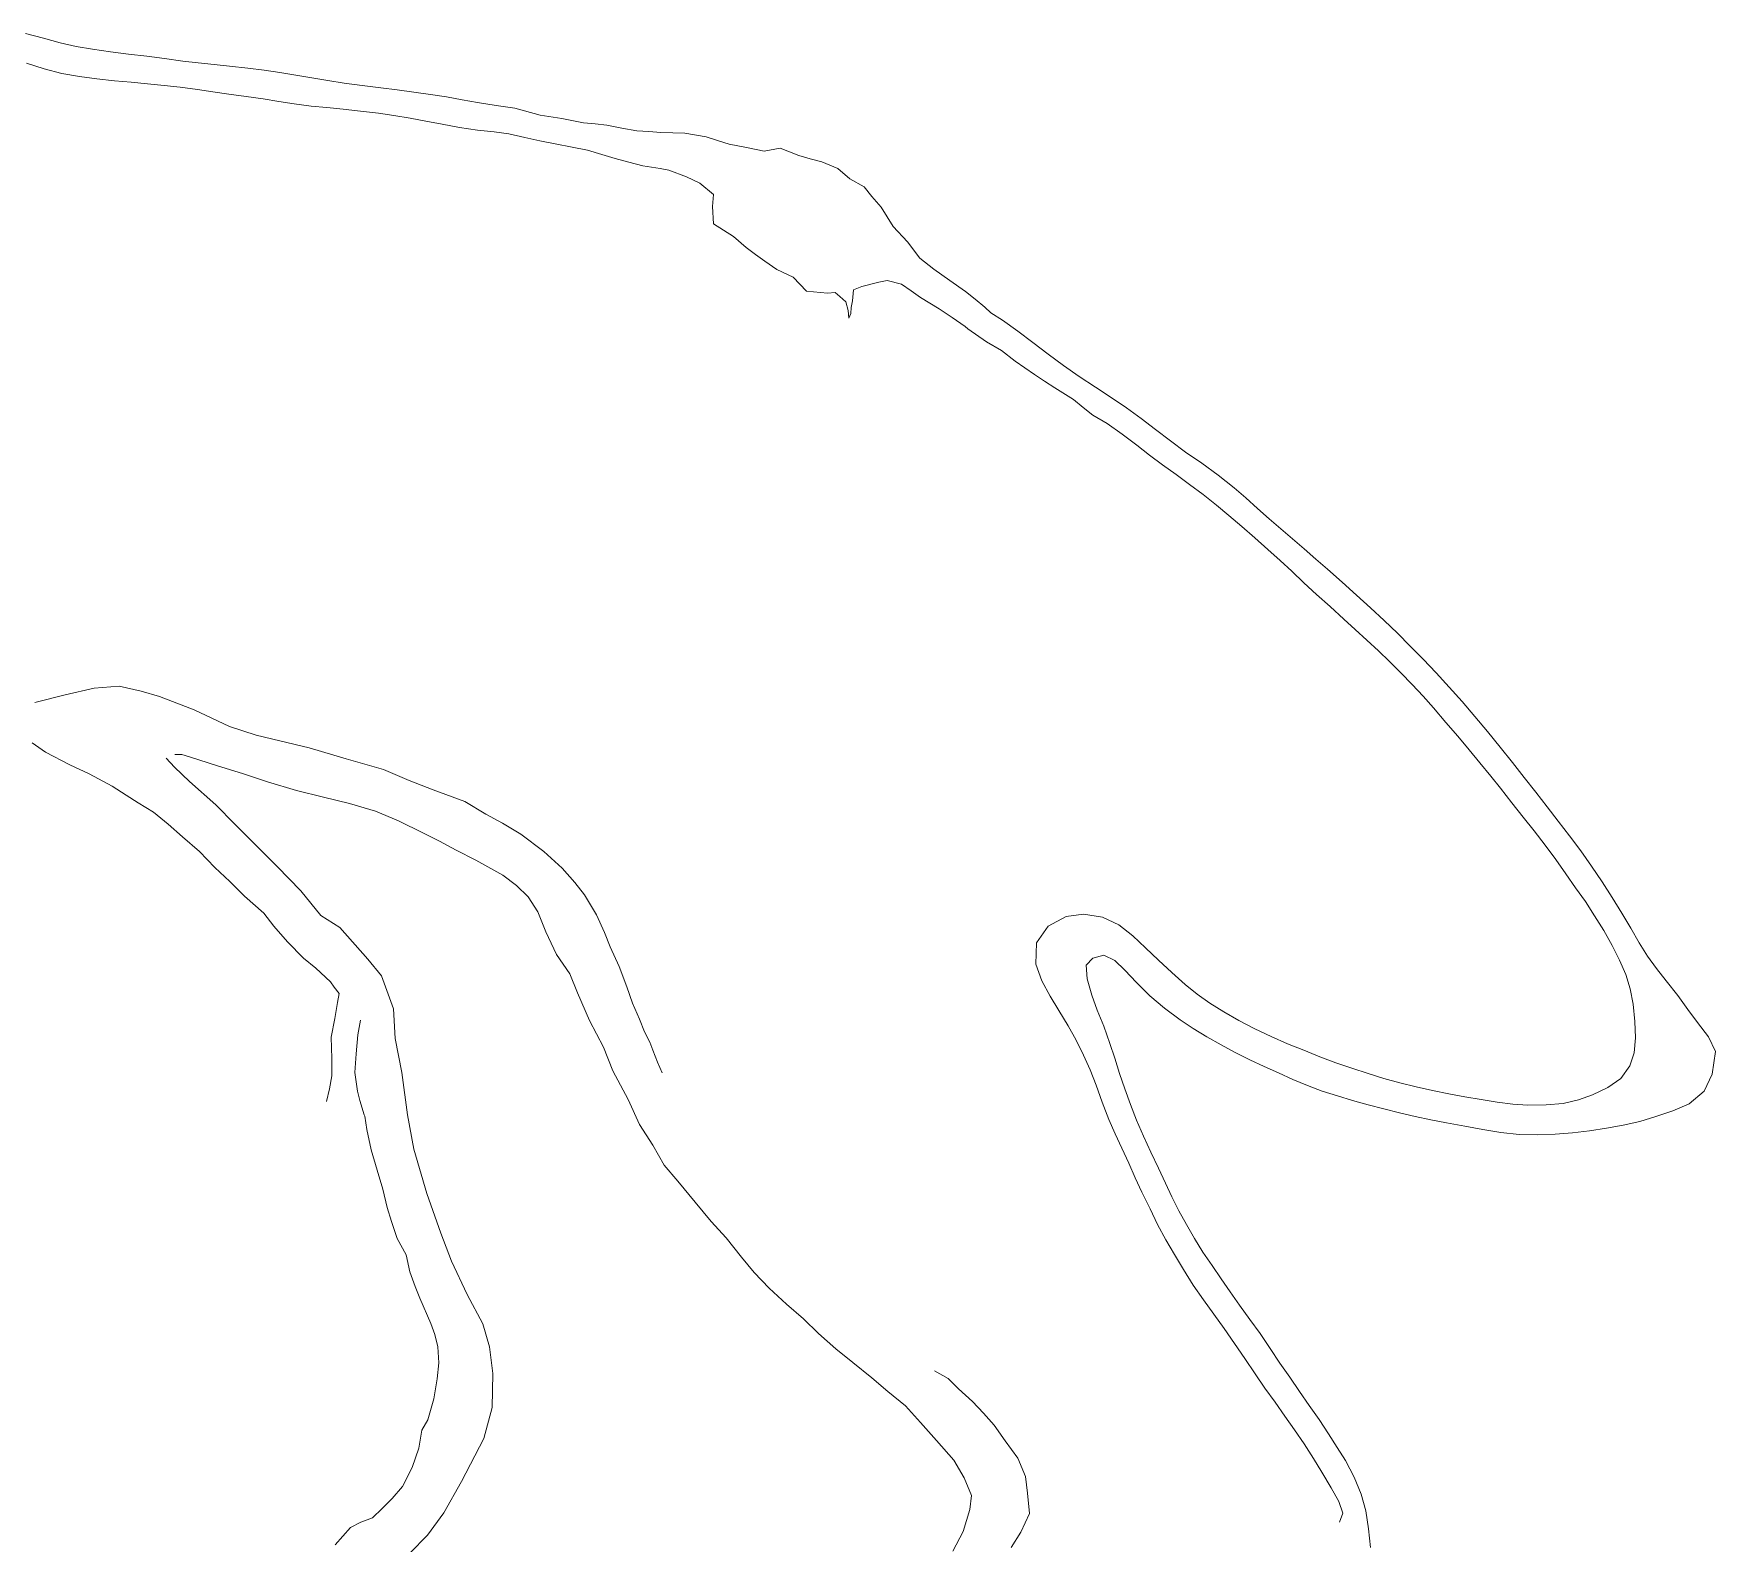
# Model space of a CAD drawing. Extents: x 683321 to 688873, y 7661944 to 7668387.
# Drawn here: x 687437.2 to 687878.8, y 7667861.8 to 7668258.1 of the extents above; entities that cross this region are included whole.
import ezdxf

# ---------------------------------------------------------------- set-up
doc = ezdxf.new("R2010")
doc.units = 0
doc.header["$MEASUREMENT"] = 0
doc.layers.add('01 CRESTA_Line', color=3, linetype='Continuous', lineweight=20)

msp = doc.modelspace()

# ---------------------------------------------------------------- linework, layer by layer
at = {"layer": '01 CRESTA_Line'}
for points in [[(687788.24, 7667860.73, 4384.51), (687787.72, 7667865.62, 4384.37), (687786.95, 7667870.38, 4384.01), (687785.72, 7667874.76, 4383.53), (687783.93, 7667879.16, 4382.95), (687781.66, 7667883.55, 4382.3), (687779.45, 7667887, 4381.71), (687777.19, 7667890.54, 4381.17), (687774.72, 7667894.29, 4380.63), (687772.14, 7667897.96, 4380.11), (687769.61, 7667901.66, 4379.56), (687767.03, 7667905.39, 4379.04), (687764.45, 7667909.11, 4378.42), (687761.89, 7667912.94, 4377.87), (687759.23, 7667916.86, 4377.39), (687756.5, 7667920.58, 4376.83), (687753.84, 7667924.29, 4376.33), (687751.34, 7667927.84, 4375.95), (687749.02, 7667931.28, 4375.62), (687746.6, 7667934.72, 4375.25), (687744.21, 7667938.27, 4375.01), (687741.97, 7667941.83, 4374.67), (687739.86, 7667945.48, 4374.39), (687737.92, 7667949.08, 4374.07), (687736.09, 7667952.75, 4373.8), (687734.39, 7667956.36, 4373.56), (687732.56, 7667960.31, 4373.27), (687730.57, 7667964.53, 4372.98), (687728.6, 7667968.72, 4372.69), (687726.79, 7667972.86, 4372.45), (687725.18, 7667976.99, 4372.24), (687723.67, 7667981.07, 4372.04), (687722.33, 7667985.13, 4371.84), (687721.07, 7667989.15, 4371.64), (687719.77, 7667993.01, 4371.37), (687718.2, 7667997.54, 4370.88), (687716.42, 7668001.77, 4370.51), (687715.02, 7668005.66, 4370.16), (687713.79, 7668009.97, 4369.56), (687713.57, 7668013.55, 4369), (687715.35, 7668015.39, 4368.48), (687718.19, 7668016.16, 4367.87), (687721.08, 7668014.81, 4367.22), (687723.71, 7668012.26, 4366.47), (687726.75, 7668009, 4365.56), (687730.3, 7668005.49, 4365.1), (687734.15, 7668002.28, 4364.64), (687738.21, 7667999.25, 4364.07), (687741.67, 7667996.97, 4363.22), (687745.27, 7667994.78, 4362.65), (687748.96, 7667992.68, 4362.49), (687752.69, 7667990.63, 4362.33), (687756.52, 7667988.74, 4361.74), (687760.3, 7667986.97, 4361.21), (687764.08, 7667985.28, 4360.75), (687767.83, 7667983.59, 4360.49), (687771.67, 7667982, 4360.22), (687775.55, 7667980.54, 4359.77), (687779.51, 7667979.24, 4359.07), (687783.5, 7667978.02, 4358.48), (687787.63, 7667976.9, 4357.99), (687791.73, 7667975.82, 4357.54), (687795.83, 7667974.81, 4357.21), (687799.97, 7667973.84, 4357.15), (687804.07, 7667972.96, 4356.92), (687808.13, 7667972.15, 4356.6), (687812.97, 7667971.28, 4355.97), (687817.73, 7667970.43, 4355.35), (687822.47, 7667969.66, 4354.84), (687827.23, 7667969.16, 4354.38), (687832.04, 7667969.03, 4353.61), (687836.69, 7667969.22, 4353.09), (687841.21, 7667969.58, 4352.66), (687845.7, 7667970.08, 4352.31), (687850.14, 7667970.75, 4351.78), (687854.56, 7667971.59, 4351.03), (687858.89, 7667972.57, 4350.23), (687863.11, 7667973.82, 4349.75), (687867.56, 7667975.36, 4349.15), (687871.86, 7667977.2, 4348.5), (687875.84, 7667980.49, 4348.14), (687877.94, 7667984.95, 4347.79), (687878.76, 7667990.88, 4347.38), (687876.97, 7667994.75, 4347.08), (687874.05, 7667998.52, 4346.75), (687871.56, 7668001.96, 4346.45), (687868.88, 7668005.58, 4346.14), (687865.88, 7668009.48, 4345.79), (687863.31, 7668012.71, 4345.5), (687860.92, 7668015.96, 4345.34), (687858.77, 7668019.46, 4345.1), (687856.58, 7668023.28, 4344.79), (687854.19, 7668027.25, 4344.56), (687851.67, 7668031.33, 4344.36), (687849.06, 7668035.41, 4344.1), (687846.28, 7668039.53, 4343.87), (687843.41, 7668043.56, 4343.69), (687840.47, 7668047.54, 4343.5), (687837.51, 7668051.38, 4343.29), (687834.57, 7668055.15, 4343.08), (687831.63, 7668058.94, 4342.78), (687828.6, 7668062.81, 4342.4), (687825.51, 7668066.74, 4341.94), (687822.3, 7668070.83, 4341.51), (687818.93, 7668074.9, 4341.1), (687815.6, 7668078.83, 4340.69), (687812.26, 7668082.74, 4340.23), (687808.88, 7668086.56, 4339.84), (687805.46, 7668090.28, 4339.48), (687802.05, 7668093.9, 4339.12), (687798.63, 7668097.34, 4338.72), (687795.27, 7668100.72, 4338.17), (687791.79, 7668104.08, 4337.61), (687788.2, 7668107.39, 4337.08), (687784.58, 7668110.72, 4336.53), (687780.8, 7668114.1, 4335.92), (687776.91, 7668117.47, 4335.28), (687773.9, 7668120.12, 4334.86), (687770.83, 7668122.83, 4334.5), (687767.77, 7668125.46, 4334.09), (687764.64, 7668128.07, 4333.65), (687761.59, 7668130.7, 4333.29), (687758.56, 7668133.48, 4332.92), (687755.52, 7668136.23, 4332.62), (687752.46, 7668138.88, 4332.29), (687748.22, 7668142.23, 4331.89), (687743.92, 7668145.32, 4331.41), (687739.67, 7668148.25, 4330.96), (687735.67, 7668151.16, 4330.71), (687731.76, 7668154.2, 4330.56), (687728.01, 7668157.07, 4330.37), (687724.12, 7668159.88, 4330.27), (687720.1, 7668162.57, 4330.19), (687715.98, 7668165.25, 4330.21), (687711.74, 7668168.06, 4330.19), (687707.61, 7668170.97, 4330.18), (687703.57, 7668173.98, 4330.21), (687699.59, 7668177.02, 4330.21), (687695.63, 7668180, 4330.12), (687691.63, 7668182.89, 4329.99), (687688.57, 7668184.84, 4329.54), (687686.99, 7668186.32, 4329.77), (687684.45, 7668188.34, 4329.78), (687681.91, 7668190.36, 4329.79), (687677.77, 7668193.3, 4329.85), (687673.57, 7668196.28, 4329.57), (687669.88, 7668199.16, 4329.02), (687666.63, 7668203.4, 4328.71), (687662.9, 7668207.46, 4328.59), (687659.77, 7668212.5, 4328.3), (687657.24, 7668215.34, 4328.22), (687655.24, 7668217.85, 4328.43), (687651.5, 7668220.01, 4328.25), (687648.37, 7668222.65, 4328.64), (687644.17, 7668224.47, 4328.51), (687641.13, 7668225.26, 4328.47), (687638.1, 7668226.06, 4328.44), (687633.19, 7668227.98, 4328.33), (687628.97, 7668227.24, 4328.53), (687624.38, 7668228.17, 4328.84), (687619.79, 7668229.1, 4329.15), (687616.79, 7668230.06, 4329.42), (687613.78, 7668231.02, 4329.69), (687608.14, 7668231.93, 4330.18), (687605.03, 7668232.04, 4330.49), (687601.92, 7668232.16, 4330.79), (687598.73, 7668232.36, 4331.23), (687595.55, 7668232.56, 4331.66), (687591.6, 7668233.31, 4332.38), (687587.66, 7668234.07, 4333.09), (687584.6, 7668234.39, 4333.55), (687581.54, 7668234.71, 4334.01), (687575.85, 7668235.81, 4334.42), (687570.21, 7668236.67, 4334.99), (687563.52, 7668238.53, 4336.6), (687558.62, 7668239.26, 4337.33), (687553.77, 7668240.03, 4337.94), (687549.76, 7668240.71, 4338.46), (687545.61, 7668241.46, 4339.06), (687541.37, 7668242.1, 4339.53), (687537.02, 7668242.73, 4340.05), (687532.65, 7668243.35, 4340.59), (687528.38, 7668243.85, 4341.12), (687523.42, 7668244.48, 4341.72), (687518.78, 7668245.07, 4342.31), (687514.48, 7668245.8, 4342.72), (687510.25, 7668246.49, 4343.13), (687506.09, 7668247.22, 4343.45), (687501.85, 7668247.88, 4343.88), (687497.75, 7668248.5, 4344.27), (687493.46, 7668249.05, 4344.68), (687488.65, 7668249.5, 4345.16), (687484.58, 7668249.95, 4345.56), (687480.4, 7668250.43, 4345.99), (687476.37, 7668250.89, 4346.52), (687471.6, 7668251.56, 4346.94), (687466.95, 7668252.21, 4347.4), (687462.08, 7668252.69, 4348.04), (687457.36, 7668253.31, 4348.58), (687452.68, 7668254, 4349.25), (687448.38, 7668254.71, 4349.69), (687444.18, 7668255.68, 4350.3), (687439.8, 7668256.86, 4350.85), (687435.09, 7668258.08, 4351.41)], [(687780.05, 7667867.38, 4383.26), (687780.99, 7667869.76, 4382.84), (687779.94, 7667872.75, 4382.46), (687777.86, 7667876.34, 4381.97), (687775.46, 7667880.48, 4381.35), (687773.25, 7667884.09, 4380.9), (687770.83, 7667887.89, 4380.27), (687768.28, 7667891.57, 4379.9), (687765.74, 7667895.2, 4379.66), (687763.15, 7667898.89, 4379.31), (687760.5, 7667902.55, 4378.8), (687757.91, 7667906.34, 4378.21), (687755.23, 7667910.31, 4377.53), (687752.51, 7667914.23, 4377), (687749.78, 7667918.18, 4376.63), (687747.07, 7667921.99, 4376.14), (687744.39, 7667925.72, 4375.5), (687741.64, 7667929.62, 4375.34), (687739.07, 7667933.7, 4375.09), (687736.73, 7667937.62, 4374.78), (687734.5, 7667941.49, 4374.46), (687732.32, 7667945.47, 4374.11), (687730.33, 7667949.57, 4373.54), (687728.21, 7667953.97, 4372.79), (687726.46, 7667957.75, 4373.12), (687724.72, 7667961.64, 4373.06), (687722.92, 7667965.5, 4372.68), (687721.19, 7667969.3, 4372.31), (687719.53, 7667973.05, 4372.07), (687717.77, 7667977.63, 4372), (687716.18, 7667982.07, 4371.69), (687714.64, 7667986.07, 4371.45), (687712.88, 7667989.99, 4371.3), (687710.92, 7667993.9, 4371.51), (687708.8, 7667997.65, 4371.29), (687706.41, 7668001.7, 4371.79), (687704.12, 7668005.44, 4371.61), (687701.9, 7668009.48, 4371.37), (687700.3, 7668013.85, 4371.49), (687700.48, 7668019.42, 4371.35), (687703.57, 7668023.8, 4370.43), (687708.27, 7668026.32, 4369.14), (687712.9, 7668026.94, 4368.08), (687717.87, 7668026.16, 4367.28), (687722.11, 7668024.17, 4366.88), (687725.85, 7668021.25, 4366.5), (687729.12, 7668018.12, 4366.31), (687732.52, 7668014.87, 4365.45), (687736.01, 7668011.61, 4364.78), (687739.54, 7668008.49, 4364.13), (687742.68, 7668005.98, 4363.71), (687746.03, 7668003.6, 4363.06), (687749.72, 7668001.3, 4362.27), (687753.66, 7667999.01, 4361.81), (687757.85, 7667996.89, 4361.27), (687762.16, 7667994.84, 4360.93), (687766.45, 7667992.96, 4360.77), (687770.69, 7667991.22, 4360.44), (687774.91, 7667989.5, 4360.01), (687779.12, 7667987.95, 4359.36), (687783.3, 7667986.53, 4358.8), (687787.57, 7667985.14, 4358.17), (687791.71, 7667983.83, 4357.86), (687795.91, 7667982.69, 4357.56), (687800.22, 7667981.65, 4357.22), (687804.5, 7667980.68, 4356.99), (687808.76, 7667979.82, 4356.73), (687813.02, 7667978.99, 4356.28), (687817.29, 7667978.29, 4355.71), (687821.49, 7667977.61, 4355.24), (687825.56, 7667977.08, 4354.84), (687829.53, 7667976.79, 4354.47), (687834.31, 7667976.87, 4353.83), (687838.76, 7667977.29, 4353.09), (687842.8, 7667978.21, 4352.61), (687846.53, 7667979.5, 4352.22), (687850.57, 7667981.43, 4351.29), (687853.95, 7667983.83, 4350.52), (687856.33, 7667987.13, 4349.8), (687857.48, 7667990.56, 4349.18), (687857.82, 7667994.46, 4348.51), (687857.62, 7667998.82, 4347.77), (687857.16, 7668003.34, 4346.99), (687856.43, 7668007.38, 4346.29), (687855.25, 7668011.16, 4345.61), (687853.61, 7668014.9, 4344.91), (687851.63, 7668018.73, 4344.58), (687849.45, 7668022.63, 4344.22), (687847.07, 7668026.54, 4344), (687844.62, 7668030.29, 4343.84), (687842.05, 7668033.91, 4343.67), (687839.48, 7668037.58, 4343.43), (687836.85, 7668041.34, 4343.22), (687834.06, 7668045.07, 4343.08), (687831.19, 7668048.79, 4342.9), (687828.29, 7668052.39, 4342.68), (687825.35, 7668056.15, 4342.38), (687822.33, 7668060.05, 4341.89), (687819.82, 7668063.21, 4341.6), (687816.9, 7668066.67, 4341.31), (687814.09, 7668070.13, 4341.05), (687811.14, 7668073.66, 4340.68), (687808.03, 7668077.31, 4340.29), (687804.78, 7668081.09, 4339.82), (687802.03, 7668084.19, 4339.43), (687799.17, 7668087.27, 4339.19), (687796.15, 7668090.33, 4338.98), (687793.21, 7668093.31, 4338.63), (687790.32, 7668096.11, 4338.21), (687787.28, 7668098.92, 4337.72), (687784.22, 7668101.67, 4337.35), (687781.23, 7668104.39, 4336.87), (687777.59, 7668107.68, 4336.27), (687774.01, 7668110.88, 4335.61), (687770.69, 7668113.97, 4335.13), (687767.58, 7668117.03, 4334.81), (687764.52, 7668119.82, 4334.5), (687761.27, 7668122.69, 4334.09), (687757.86, 7668125.73, 4333.73), (687754.42, 7668128.68, 4333.16), (687751.05, 7668131.58, 4332.6), (687747.76, 7668134.35, 4332.39), (687744.25, 7668137.07, 4332.28), (687740.69, 7668139.77, 4331.86), (687737.23, 7668142.35, 4331.58), (687733.58, 7668144.93, 4331.32), (687730.17, 7668147.48, 4331.05), (687726.88, 7668150.03, 4330.69), (687723.02, 7668152.92, 4330.61), (687719.04, 7668155.72, 4330.46), (687715.35, 7668157.97, 4331.15), (687712.79, 7668159.99, 4331.06), (687710.22, 7668162.01, 4330.98), (687705.33, 7668165.08, 4331.27), (687702.65, 7668166.83, 4331.31), (687699.97, 7668168.57, 4331.35), (687697.45, 7668170.33, 4331.35), (687694.94, 7668172.08, 4331.34), (687691.37, 7668174.92, 4331.26), (687687.38, 7668177.22, 4331.42), (687682.49, 7668180.62, 4331.66), (687681.79, 7668181.17, 4332), (687678.36, 7668183.53, 4331.95), (687674.94, 7668185.88, 4331.89), (687670.06, 7668188.78, 4331.68), (687667.58, 7668190.54, 4331.59), (687665.09, 7668192.31, 4331.51), (687661.34, 7668193.25, 4331.95), (687659.08, 7668192.86, 4332.01), (687654.66, 7668191.75, 4331.91), (687652.51, 7668190.85, 4332.99), (687652.19, 7668187.98, 4334.64), (687651.87, 7668186.18, 4335.63), (687651.78, 7668184.65, 4336.6), (687651.21, 7668183.42, 4337.58), (687651.06, 7668185.45, 4337.1), (687650.46, 7668187.72, 4336.42), (687648.91, 7668189.1, 4335.99), (687647.63, 7668190.1, 4335.94), (687645.66, 7668189.98, 4336.39), (687640.12, 7668190.51, 4337.35), (687636.66, 7668194.2, 4336.81), (687632.34, 7668196.19, 4336.91), (687629.19, 7668198.39, 4336.83), (687626.76, 7668200.15, 4336.68), (687624.33, 7668201.91, 4336.52), (687620.94, 7668204.85, 4335.74), (687618.32, 7668206.52, 4335.37), (687615.69, 7668208.2, 4335.01), (687615.44, 7668212.68, 4332.98), (687615.67, 7668215.84, 4331.78), (687612.13, 7668218.81, 4331.96), (687608.61, 7668220.48, 4332.53), (687604.02, 7668222.28, 4332.72), (687601.69, 7668222.67, 4332.83), (687597.19, 7668223.35, 4333.74), (687593.5, 7668224.31, 4334.38), (687589.89, 7668225.27, 4334.78), (687586.39, 7668226.37, 4334.95), (687582.59, 7668227.49, 4334.78), (687578.58, 7668228.3, 4335.28), (687574.18, 7668229.16, 4335.88), (687570.07, 7668229.97, 4336.43), (687566.13, 7668230.85, 4336.94), (687562.01, 7668231.77, 4337.42), (687558.08, 7668232.32, 4337.98), (687553.72, 7668232.77, 4338.65), (687549.04, 7668233.41, 4339.31), (687544.51, 7668234.29, 4339.86), (687540.15, 7668235.13, 4340.27), (687536.05, 7668235.86, 4340.78), (687531.8, 7668236.57, 4341.28), (687527.72, 7668237.18, 4341.66), (687523.03, 7668237.77, 4342.26), (687518.51, 7668238.25, 4342.68), (687514.21, 7668238.67, 4343.11), (687510.1, 7668239.07, 4343.67), (687505.62, 7668239.66, 4344.2), (687501.58, 7668240.28, 4344.61), (687497.43, 7668240.99, 4345.01), (687492.97, 7668241.61, 4345.43), (687488.49, 7668242.23, 4345.86), (687484.23, 7668242.83, 4346.39), (687480.24, 7668243.44, 4346.77), (687475.65, 7668244.03, 4347.26), (687471.49, 7668244.46, 4347.71), (687467.13, 7668244.89, 4348.13), (687462.85, 7668245.37, 4348.54), (687458.44, 7668245.69, 4349.04), (687453.84, 7668246.2, 4349.77), (687449.24, 7668246.84, 4350.27), (687444.65, 7668247.61, 4350.8), (687439.99, 7668248.85, 4351.27), (687435.33, 7668250.34, 4351.61)], [(687602.24, 7667985.29, 4407), (687600.97, 7667988.07, 4407.67), (687599.82, 7667991.23, 4408.43), (687599.03, 7667993.38, 4408.95), (687597.62, 7667996.08, 4409.49), (687596.24, 7667999.39, 4410.17), (687594.46, 7668003.57, 4410.78), (687592.97, 7668007.92, 4411.26), (687590.94, 7668013.2, 4411.81), (687588.58, 7668018.39, 4412.4), (687587.08, 7668022.13, 4412.73), (687584.95, 7668026.8, 4413.11), (687581.82, 7668032.05, 4413.42), (687579.34, 7668035.27, 4413.82), (687575.94, 7668039.07, 4414.06), (687571.16, 7668043.45, 4414.34), (687565.11, 7668047.94, 4414.52), (687560.33, 7668050.88, 4414.89), (687555.95, 7668053.19, 4415.2), (687550.38, 7668056.52, 4415.64), (687542.14, 7668059.58, 4416.08), (687535.81, 7668062.03, 4416.26), (687529.05, 7668064.89, 4416.58), (687519.24, 7668067.77, 4416.81), (687509.52, 7668070.65, 4417.33), (687501.87, 7668072.45, 4417.49), (687495.66, 7668073.98, 4417.63), (687488.64, 7668076.23, 4417.78), (687479.37, 7668080.55, 4418.62), (687470.28, 7668084.06, 4419.06), (687465.42, 7668085.5, 4419.29), (687459.66, 7668086.76, 4419.39), (687453.09, 7668086.31, 4419.83), (687445.44, 7668084.51, 4420.01), (687437.48, 7668082.53, 4420.12)], [(687436.79, 7668071.95, 4420.96), (687440.33, 7668069.49, 4420.89), (687446.73, 7668066.15, 4421.09), (687451.8, 7668063.78, 4420.83), (687457.85, 7668060.54, 4421.56), (687461.46, 7668058.22, 4422.06), (687464.62, 7668056.2, 4422.16), (687468.69, 7668053.71, 4422.62), (687472.56, 7668050.62, 4423.23), (687476.25, 7668047.28, 4423.59), (687480.72, 7668043.44, 4424.19), (687484.75, 7668039.24, 4424.75), (687488.73, 7668035.5, 4425.19), (687492.6, 7668031.69, 4425.82), (687497.62, 7668027.21, 4426.01), (687500.29, 7668023.8, 4426.46), (687503.9, 7668019.7, 4426.85), (687508.04, 7668015.4, 4427.08), (687511.26, 7668012.8, 4426.74), (687515.15, 7668009.17, 4426.97), (687516.07, 7668007.79, 4426.98), (687517.46, 7668006.1, 4427.11), (687517.03, 7668003.78, 4427.69), (687516.31, 7667999.61, 4428.53), (687515.32, 7667994.69, 4429.16), (687515.47, 7667989.06, 4429.7), (687515.48, 7667984.5, 4430.55), (687514.88, 7667981.08, 4431.22), (687514.11, 7667977.78, 4432.02)], [(687536.02, 7667859.24, 4434.62), (687540.64, 7667863.92, 4434.21), (687544.87, 7667869.86, 4434.24), (687549.56, 7667878.03, 4434.37), (687555.38, 7667889.36, 4434.21), (687557.6, 7667897.46, 4434.1), (687557.75, 7667906.4, 4434.13), (687556.92, 7667913.39, 4433.57), (687555.17, 7667919.4, 4433.14), (687551, 7667927.14, 4432.63), (687546.94, 7667935.9, 4431.8), (687544.15, 7667943.19, 4431.18), (687540.47, 7667953.65, 4430.51), (687537.03, 7667965.24, 4429.47), (687535.4, 7667974.32, 4428.71), (687533.86, 7667985.41, 4428.09), (687532.13, 7667994.34, 4427.41), (687531.72, 7668002.09, 4427.02), (687528.54, 7668010.75, 4426.42), (687524.93, 7668015.18, 4426.25), (687517.56, 7668023.44, 4425.74), (687512.62, 7668026.62, 4425.23), (687507.36, 7668033.06, 4424.73), (687501.11, 7668039.49, 4424.39), (687495.22, 7668045.45, 4423.84), (687489.99, 7668050.57, 4423.16), (687485.05, 7668055.69, 4422.32), (687478.11, 7668061.79, 4421.62), (687474.2, 7668065.56, 4421.09), (687472, 7668067.88, 4419.91)], [(687678.51, 7667859.72, 4397.94), (687681.27, 7667864.92, 4398.41), (687682.99, 7667870.66, 4398.83), (687683.45, 7667874.36, 4399.02), (687681.5, 7667878.97, 4399.58), (687678.8, 7667883.66, 4400.09), (687674.22, 7667888.82, 4400.71), (687670.02, 7667893.52, 4401.08), (687666.1, 7667897.93, 4401.66), (687661.45, 7667901.69, 4402.17), (687657.3, 7667905.22, 4402.51), (687652.27, 7667909.26, 4403.11), (687647.79, 7667912.88, 4403.66), (687643.26, 7667916.93, 4403.91), (687639.32, 7667920.74, 4404.55), (687634.89, 7667924.55, 4405.23), (687630.29, 7667928.79, 4405.93), (687626.43, 7667932.86, 4406.42), (687623.06, 7667936.96, 4406.8), (687619.04, 7667942.03, 4406.81), (687615.09, 7667946.25, 4407.59), (687610.91, 7667951.39, 4407.96), (687606.37, 7667956.84, 4408.52), (687602.76, 7667961.11, 4409.04), (687599.78, 7667966.36, 4407.92), (687596.24, 7667971.72, 4408.62), (687593.31, 7667978.28, 4409.45), (687589.28, 7667985.84, 4410.39), (687586.81, 7667992.03, 4411.05), (687583.17, 7667999.02, 4412.3), (687579.97, 7668006.27, 4413.58), (687578.02, 7668011.31, 4414.59), (687574.5, 7668016.36, 4415.31), (687571.67, 7668022.29, 4415.59), (687569.56, 7668027.58, 4414.91), (687567.06, 7668031.53, 4414.82), (687564, 7668034.45, 4414.99), (687560.4, 7668037.2, 4415.09), (687553.34, 7668041.17, 4415.5), (687548.18, 7668043.79, 4416.16), (687543.77, 7668046.14, 4416.6), (687539.54, 7668048.23, 4416.97), (687533.01, 7668051.49, 4417.3), (687526.93, 7668053.99, 4417.58), (687520.16, 7668055.97, 4417.68), (687513.32, 7668057.64, 4417.91), (687506.23, 7668059.42, 4418.23), (687498.64, 7668061.69, 4418.5), (687492.01, 7668063.91, 4418.67), (687485.44, 7668065.93, 4418.66), (687478.17, 7668068.28, 4418.64), (687476.14, 7668068.84, 4418.79), (687474.32, 7668068.83, 4418.7)], [(687523, 7667999.15, 4426.76), (687522.36, 7667995.28, 4427.19), (687521.86, 7667990.26, 4428.21), (687521.58, 7667985.39, 4428.89), (687522.26, 7667980.51, 4429.96), (687522.87, 7667978.01, 4430.39), (687523.99, 7667974.25, 4430.13), (687524.19, 7667973.91, 4430.16), (687524.71, 7667970.42, 4430.54), (687525.79, 7667965.1, 4431.07), (687527.44, 7667959.74, 4431.44), (687528.88, 7667954.79, 4431.81), (687530.06, 7667949.97, 4432.42), (687531.19, 7667946.28, 4432.76), (687532.66, 7667941.79, 4432.7), (687534.98, 7667937.52, 4432.74), (687536.01, 7667933.1, 4433.04), (687537.35, 7667929.25, 4433.13), (687538.6, 7667926.17, 4433.1), (687541.53, 7667919.52, 4433.84), (687542.58, 7667916.59, 4434.49), (687543.31, 7667913.36, 4435.09), (687543.58, 7667909.16, 4435.61), (687543.18, 7667905.01, 4436.04), (687542.24, 7667899.72, 4436.9), (687540.68, 7667894.23, 4437.16), (687539.14, 7667891.51, 4437.75), (687538.3, 7667886.75, 4437.22), (687536.55, 7667881.72, 4437), (687534.08, 7667876.72, 4436.98), (687531.35, 7667873.57, 4437.46), (687528.72, 7667870.99, 4437.8), (687526.17, 7667868.47, 4438.19), (687523.08, 7667867.35, 4439.3), (687520.38, 7667865.98, 4440.07), (687516.38, 7667861.4, 4440.39)], [(687673.77, 7667907.08, 4400.04), (687677.32, 7667905.08, 4399.82), (687680.04, 7667902.36, 4399.52), (687683.72, 7667899.05, 4399.21), (687686.57, 7667895.99, 4399.03), (687689.38, 7667892.79, 4398.84), (687692.26, 7667888.71, 4398.69), (687695.62, 7667884.14, 4398.42), (687697.66, 7667879.32, 4398.28), (687698.18, 7667874.99, 4397.98), (687698.67, 7667869.64, 4397.81), (687696.44, 7667864.71, 4397.44), (687693.85, 7667860.71, 4397.19)]]:
    msp.add_polyline3d(points, dxfattribs=at)

doc.saveas('drawing.dxf')
